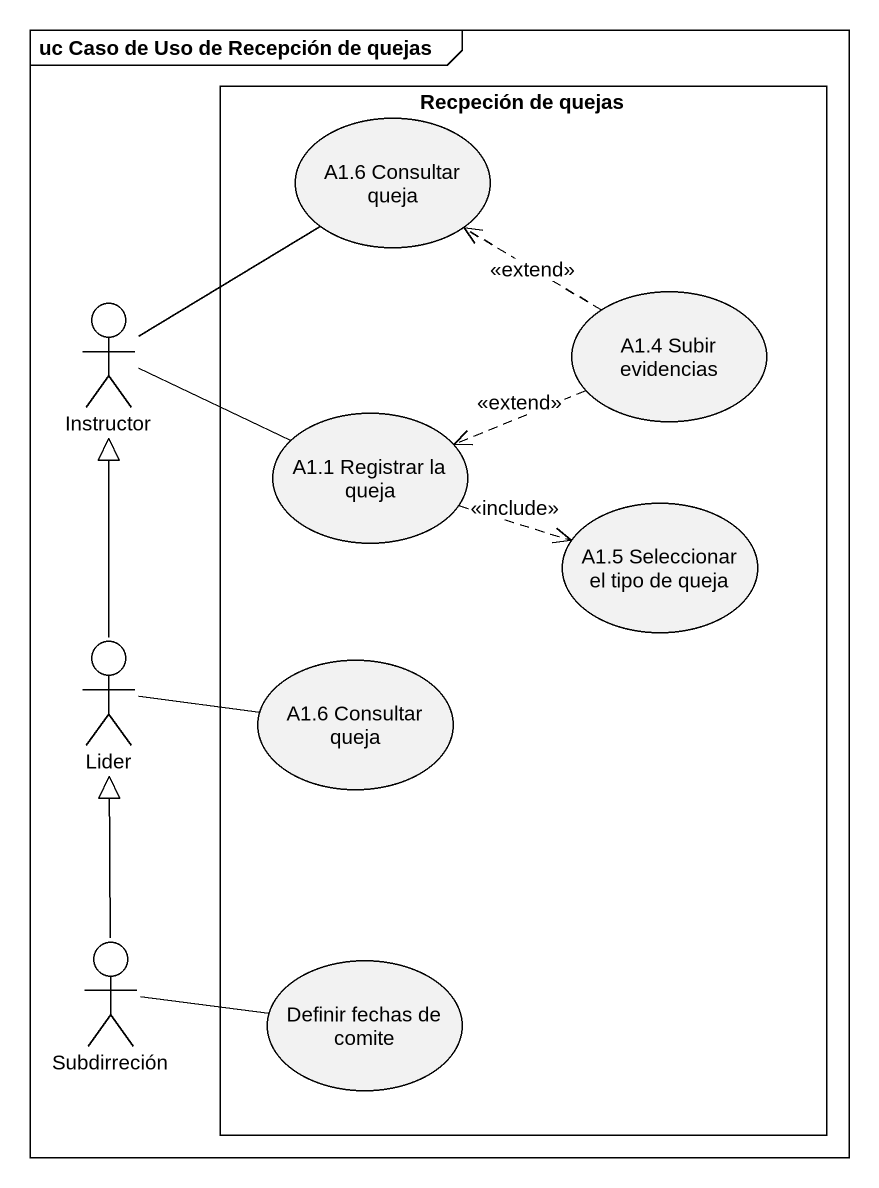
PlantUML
@startuml
mainframe uc Caso de Uso de Recepción de quejas
rectangle "Recpeción de quejas" as Recpeción_de_quejas {
  usecase "A1.6 Consultar queja" as A1_6_Consultar_queja
  usecase "A1.4 Subir evidencias" as A1_4_Subir_evidencias
  usecase "A1.1 Registrar la queja" as A1_1_Registrar_la_queja
  usecase "A1.5 Seleccionar el tipo de queja" as A1_5_Seleccionar_el_tipo_de
  usecase "A1.6 Consultar queja" as A1_6_Consultar_queja_2
  usecase "Definir fechas de comite" as Definir_fechas_de_comite
}
actor Instructor
actor Lider
actor Subdirreción
Instructor -up- A1_6_Consultar_queja
Instructor -right- A1_1_Registrar_la_queja
A1_4_Subir_evidencias .up.> A1_6_Consultar_queja : <<extend>>
A1_4_Subir_evidencias .left.> A1_1_Registrar_la_queja : <<extend>>
A1_1_Registrar_la_queja .right.> A1_5_Seleccionar_el_tipo_de : <<include>>
Lider -up-|> Instructor
Lider -right- A1_6_Consultar_queja_2
Subdirreción -up-|> Lider
Subdirreción -right- Definir_fechas_de_comite
@enduml
